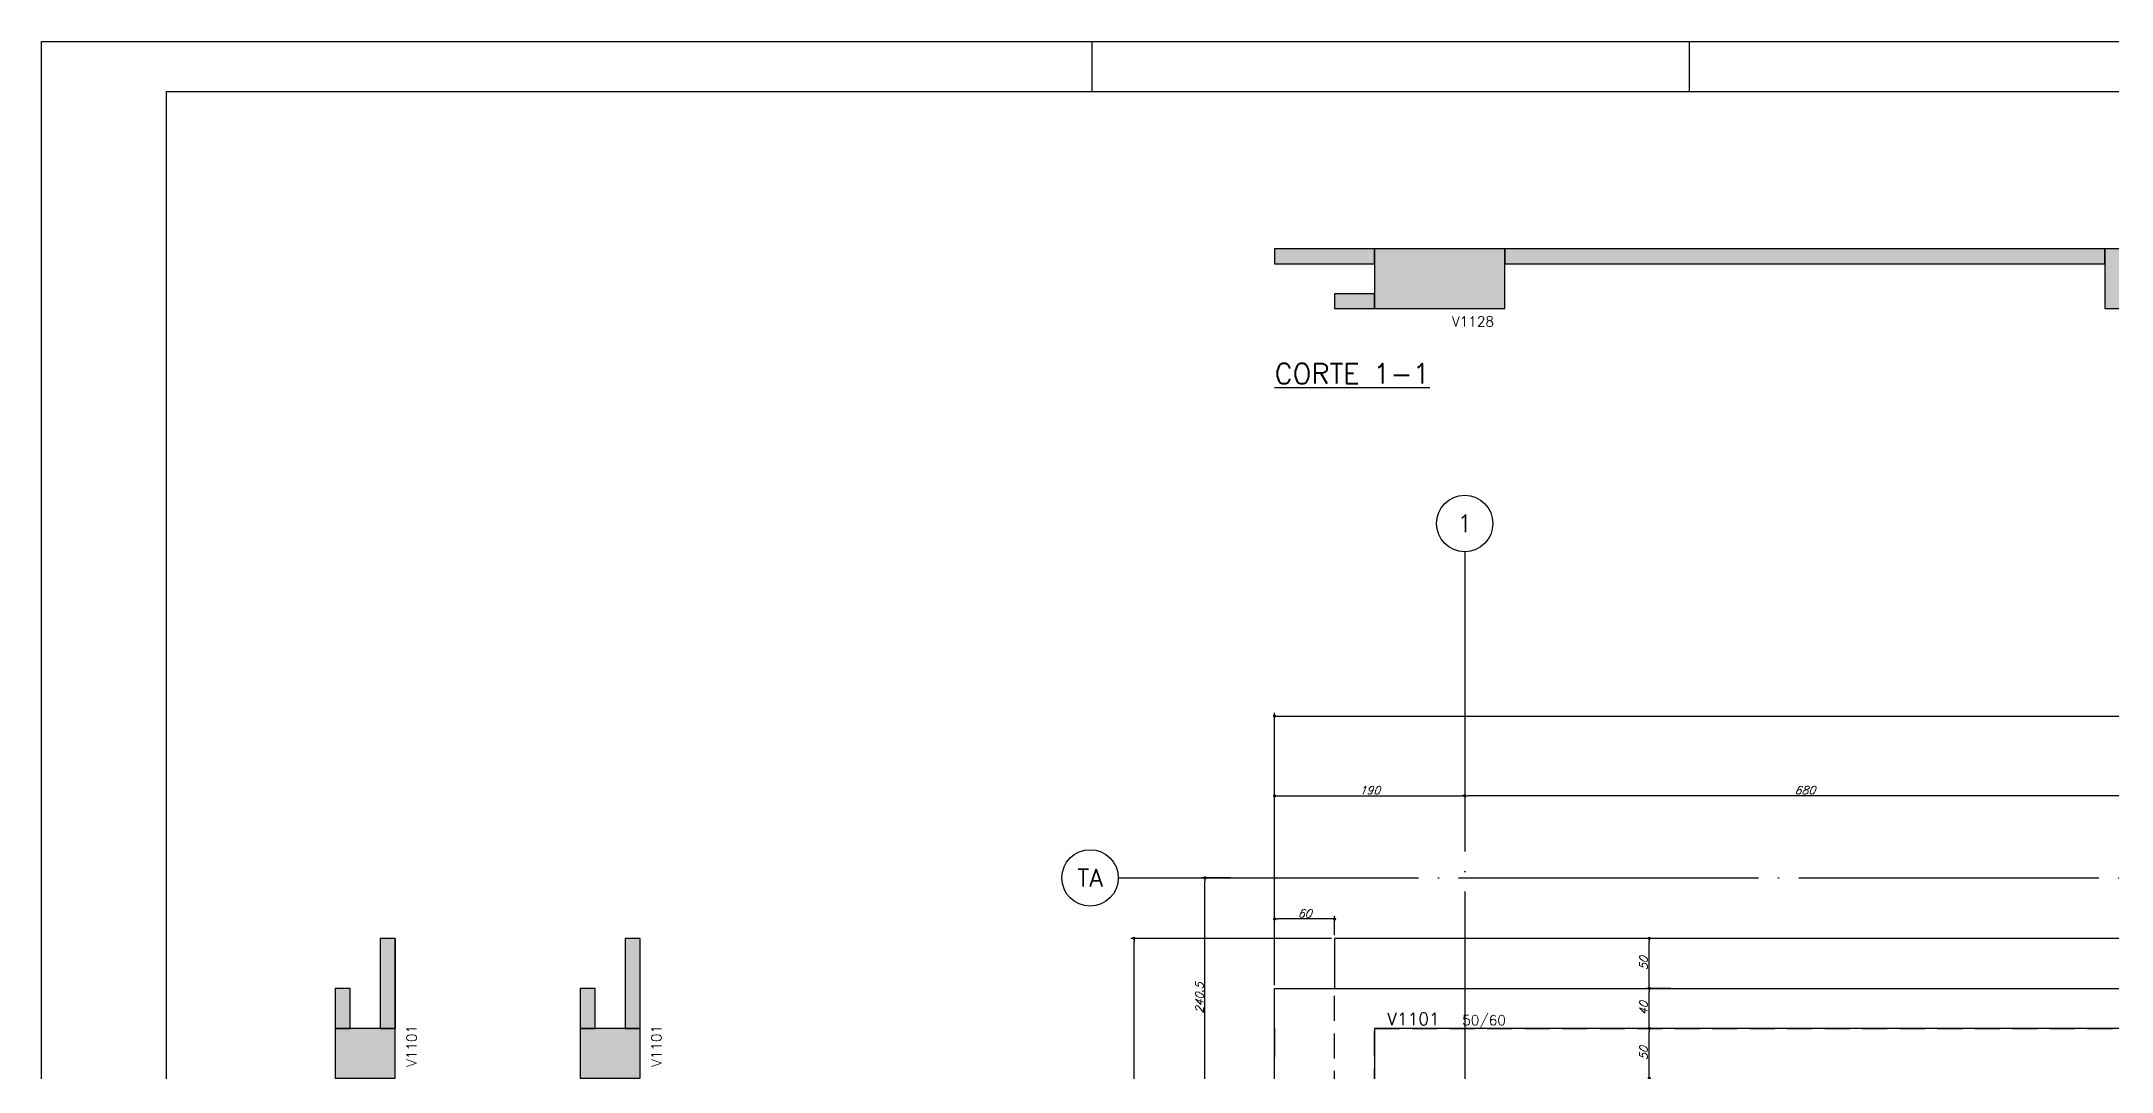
# Model space of a CAD drawing. Extents: x -4723 to 4922, y -2048 to 2452.
# Drawn here: x -4723 to -2653, y 1421 to 2452 of the extents above; entities that cross this region are included whole.
import ezdxf
from ezdxf.enums import TextEntityAlignment as Align

# ---------------------------------------------------------------- set-up
doc = ezdxf.new("R2010")
doc.units = 0
doc.header["$LTSCALE"] = 50
doc.header["$MEASUREMENT"] = 0
doc.linetypes.add('DASHED', pattern=[0.75, 0.5, -0.25])
doc.linetypes.add('EIXO', pattern=[6.8, 6, -0.4, 0, -0.4])
doc.layers.get('0').update_dxf_attribs({"linetype": 'CONTINUOUS'})
doc.layers.get('DEFPOINTS').update_dxf_attribs({"linetype": 'CONTINUOUS'})
for name, color, linetype in [('71', 6, 'CONTINUOUS'), ('F-CORTE', 4, 'CONTINUOUS'), ('F-COTAS', 106, 'CONTINUOUS'), ('F-EIXO', 12, 'EIXO'), ('F-LAJES', 3, 'CONTINUOUS'), ('F-MARGEM', 1, 'CONTINUOUS'), ('F-SOLIDO-CORTE', 71, 'CONTINUOUS'), ('F-TEXTO', 6, 'CONTINUOUS'), ('F-TEXTO-YELLOW', 2, 'CONTINUOUS'), ('F-VIGAS', 3, 'CONTINUOUS'), ('F-VIGAS-DIM', 2, 'CONTINUOUS'), ('F-VIGAS-NOME', 4, 'CONTINUOUS')]:
    doc.layers.add(name, color=color, linetype=linetype)
doc.styles.add('CP-TEXT-INCL', font='simplex.shx', dxfattribs={"oblique": 20})
doc.styles.add('MCP', font='simplex.shx')
doc.styles.add('ROMANS', font='simplex.shx')
doc.dimstyles.new('CP-COTAS-50', dxfattribs={"dimscale": 0.64, "dimtxt": 12.5, "dimasz": 5, "dimexe": 5, "dimexo": 5, "dimgap": 2.5, "dimtad": 1, "dimdec": 1, "dimdsep": 46, "dimtxsty": 'CP-TEXT-INCL', "dimblk1": 'DOT', "dimblk2": 'DOT', "dimsah": 1, "dimcen": 9, "dimclrd": 256, "dimclre": 256, "dimclrt": 256, "dimadec": 0, "dimazin": 0, "dimtfac": 1, "dimtdec": 1, "dimtmove": 2, "dimatfit": 3, "dimldrblk": 'DOT', "dimfxl": 0, "dimtolj": 1, "dimarcsym": 0})

# ---------------------------------------------------------------- blocks, each defined once
blk = doc.blocks.new('_DOT')
at = {"color": 0, "linetype": 'ByBlock'}
blk.add_line((-0.5, 0), (-1, 0), dxfattribs=at)
at = {"color": 0, "linetype": 'ByBlock', "const_width": 0.5}
blk.add_lwpolyline([(-0.25, 0, 1), (0.25, 0, 1)], format="xyb", close=True, dxfattribs=at)
blk = doc.blocks.new('*D16')
at = {"layer": 'DEFPOINTS', "color": 0, "linetype": 'Continuous', "transparency": 16777216}
for p in [(-3115.5, 1464.5), (-3115.5, 1464.5), (-3115.5, 1414.5)]:
    blk.add_point(p, dxfattribs=at)
at = {"layer": 'F-COTAS', "linetype": 'Continuous', "lineweight": -2, "transparency": 16777216}
blk.add_line((-3115.5, 1417.7), (-3115.5, 1461.3), dxfattribs=at)
at = {"layer": 'F-COTAS', "linetype": 'Continuous', "lineweight": -2, "transparency": 16777216, "xscale": 3.2, "yscale": 3.2, "zscale": 3.2}
for p, rotation in [((-3115.5, 1464.5), 90), ((-3115.5, 1414.5), 270)]:
    blk.add_blockref('_DOT', p, dxfattribs=dict(at, rotation=rotation))
at = {"layer": 'F-COTAS', "linetype": 'Continuous', "transparency": 16777216, "insert": (-3121.1, 1439.5), "char_height": 8, "attachment_point": 5, "rotation": 90, "style": 'CP-TEXT-INCL'}
blk.add_mtext('\\A1;50', dxfattribs=at)
blk = doc.blocks.new('*D17')
at = {"layer": 'DEFPOINTS', "color": 0, "linetype": 'Continuous', "transparency": 16777216}
for p in [(-3115.5, 1504.5), (-3115.5, 1504.5), (-3115.5, 1464.5)]:
    blk.add_point(p, dxfattribs=at)
at = {"layer": 'F-COTAS', "linetype": 'Continuous', "lineweight": -2, "transparency": 16777216}
blk.add_line((-3115.5, 1467.7), (-3115.5, 1501.3), dxfattribs=at)
at = {"layer": 'F-COTAS', "linetype": 'Continuous', "lineweight": -2, "transparency": 16777216, "xscale": 3.2, "yscale": 3.2, "zscale": 3.2}
for p, rotation in [((-3115.5, 1504.5), 90), ((-3115.5, 1464.5), 270)]:
    blk.add_blockref('_DOT', p, dxfattribs=dict(at, rotation=rotation))
at = {"layer": 'F-COTAS', "linetype": 'Continuous', "transparency": 16777216, "insert": (-3121.1, 1484.5), "char_height": 8, "attachment_point": 5, "rotation": 90, "style": 'CP-TEXT-INCL'}
blk.add_mtext('\\A1;40', dxfattribs=at)
blk = doc.blocks.new('*D140')
at = {"layer": 'DEFPOINTS', "color": 0, "linetype": 'Continuous', "transparency": 16777216}
for p in [(-3115.5, 1554.5), (-3090.8, 1554.5), (-3090.8, 1504.5)]:
    blk.add_point(p, dxfattribs=at)
at = {"layer": 'F-COTAS', "linetype": 'Continuous', "lineweight": -2, "transparency": 16777216}
for p, q in [((-3094, 1554.5), (-3118.7, 1554.5)), ((-3115.5, 1507.7), (-3115.5, 1551.3)), ((-3094, 1504.5), (-3118.7, 1504.5))]:
    blk.add_line(p, q, dxfattribs=at)
at = {"layer": 'F-COTAS', "linetype": 'Continuous', "lineweight": -2, "transparency": 16777216, "xscale": 3.2, "yscale": 3.2, "zscale": 3.2}
for p, rotation in [((-3115.5, 1554.5), 90), ((-3115.5, 1504.5), 270)]:
    blk.add_blockref('_DOT', p, dxfattribs=dict(at, rotation=rotation))
at = {"layer": 'F-COTAS', "linetype": 'Continuous', "transparency": 16777216, "insert": (-3121.1, 1529.5), "char_height": 8, "attachment_point": 5, "rotation": 90, "style": 'CP-TEXT-INCL'}
blk.add_mtext('\\A1;50', dxfattribs=at)
blk = doc.blocks.new('*U158')
at = {"layer": 'F-EIXO'}
blk.add_line((0, 0), (0, -2755), dxfattribs=at)
at = {"layer": 'F-EIXO', "color": 2, "linetype": 'Continuous'}
blk.add_circle((0, 28.2072), 28.2072, dxfattribs=at)
at = {"layer": 'F-TEXTO', "style": 'ROMANS'}
blk.add_attdef('EIXO', text='', height=17.5, rotation=360, dxfattribs=at).set_placement((0, 28.2072), align=Align.MIDDLE_CENTER)
blk = doc.blocks.new('*U170')
at = {"layer": 'F-EIXO'}
blk.add_line((0, 0), (7197, 0), dxfattribs=at)
at = {"layer": 'F-EIXO', "color": 2, "linetype": 'Continuous'}
blk.add_circle((-28.2072, 0), 28.2072, dxfattribs=at)
at = {"layer": 'F-TEXTO', "style": 'ROMANS'}
blk.add_attdef('EIXO', text='', height=17.5, dxfattribs=at).set_placement((-28.2072, 0), align=Align.MIDDLE_CENTER)
blk = doc.blocks.new('A0-4L_900')
at = {"layer": 'F-MARGEM', "color": 2}
for p, q in [((21, 90), (21, 89)), ((32.95, 89), (32.95, 90))]:
    blk.add_line(p, q, dxfattribs=at)
blk.add_lwpolyline([(0, 0), (0, 90), (192.9, 90), (192.9, 0)], close=True, dxfattribs=at)
at = {"layer": 'F-MARGEM', "color": 7}
blk.add_lwpolyline([(2.5, 89), (191.9, 89), (191.9, 1), (2.5, 1)], close=True, dxfattribs=at)
blk = doc.blocks.new('*D231')
at = {"layer": 'DEFPOINTS', "color": 0, "linetype": 'Continuous', "transparency": 16777216}
for p in [(3259.5, 1776.9), (-3490, 1504.5), (3259.5, 1504.5)]:
    blk.add_point(p, dxfattribs=at)
at = {"layer": 'F-COTAS', "linetype": 'Continuous', "lineweight": -2, "transparency": 16777216}
for p, q in [((-3490, 1507.7), (-3490, 1780.1)), ((3259.5, 1507.7), (3259.5, 1780.1)), ((-3486.8, 1776.9), (3256.3, 1776.9))]:
    blk.add_line(p, q, dxfattribs=at)
at = {"layer": 'F-COTAS', "linetype": 'Continuous', "lineweight": -2, "transparency": 16777216, "xscale": 3.2, "yscale": 3.2, "zscale": 3.2, "rotation": 180}
blk.add_blockref('_DOT', (-3490, 1776.9), dxfattribs=at)
at = {"layer": 'F-COTAS', "linetype": 'Continuous', "lineweight": -2, "transparency": 16777216, "xscale": 3.2, "yscale": 3.2, "zscale": 3.2}
blk.add_blockref('_DOT', (3259.5, 1776.9), dxfattribs=at)
at = {"layer": 'F-COTAS', "linetype": 'Continuous', "transparency": 16777216, "insert": (-115.2, 1782.5), "char_height": 8, "attachment_point": 5, "style": 'CP-TEXT-INCL'}
blk.add_mtext('\\A1;6749.5', dxfattribs=at)
blk = doc.blocks.new('*D252')
at = {"layer": 'DEFPOINTS', "color": 0, "linetype": 'Continuous', "transparency": 16777216}
for p in [(-3300, 1701.1), (-3300, 1697.1), (-2620, 1701.1)]:
    blk.add_point(p, dxfattribs=at)
at = {"layer": 'F-COTAS', "linetype": 'Continuous', "lineweight": -2, "transparency": 16777216}
for p, q in [((-3300, 1697.9), (-3300, 1693.9)), ((-2623.2, 1697.1), (-3296.8, 1697.1)), ((-2620, 1697.9), (-2620, 1693.9))]:
    blk.add_line(p, q, dxfattribs=at)
at = {"layer": 'F-COTAS', "linetype": 'Continuous', "lineweight": -2, "transparency": 16777216, "xscale": 3.2, "yscale": 3.2, "zscale": 3.2, "rotation": 180}
blk.add_blockref('_DOT', (-3300, 1697.1), dxfattribs=at)
at = {"layer": 'F-COTAS', "linetype": 'Continuous', "lineweight": -2, "transparency": 16777216, "xscale": 3.2, "yscale": 3.2, "zscale": 3.2}
blk.add_blockref('_DOT', (-2620, 1697.1), dxfattribs=at)
at = {"layer": 'F-COTAS', "linetype": 'Continuous', "transparency": 16777216, "insert": (-2960, 1702.7), "char_height": 8, "attachment_point": 5, "style": 'CP-TEXT-INCL'}
blk.add_mtext('\\A1;680', dxfattribs=at)
blk = doc.blocks.new('*D253')
at = {"layer": 'DEFPOINTS', "color": 0, "linetype": 'Continuous', "transparency": 16777216}
for p in [(-3630.5, 1554.5), (-3430, 1554.5), (-3490, -415.5)]:
    blk.add_point(p, dxfattribs=at)
at = {"layer": 'F-COTAS', "linetype": 'Continuous', "lineweight": -2, "transparency": 16777216}
for p, q in [((-3433.2, 1554.5), (-3633.7, 1554.5)), ((-3630.5, -412.3), (-3630.5, 1551.3)), ((-3493.2, -415.5), (-3633.7, -415.5))]:
    blk.add_line(p, q, dxfattribs=at)
at = {"layer": 'F-COTAS', "linetype": 'Continuous', "lineweight": -2, "transparency": 16777216, "xscale": 3.2, "yscale": 3.2, "zscale": 3.2}
for p, rotation in [((-3630.5, 1554.5), 90), ((-3630.5, -415.5), 270)]:
    blk.add_blockref('_DOT', p, dxfattribs=dict(at, rotation=rotation))
at = {"layer": 'F-COTAS', "linetype": 'Continuous', "transparency": 16777216, "insert": (-3636.1, 569.5), "char_height": 8, "attachment_point": 5, "rotation": 90, "style": 'CP-TEXT-INCL'}
blk.add_mtext('\\A1;1970', dxfattribs=at)
blk = doc.blocks.new('*D262')
at = {"layer": 'DEFPOINTS', "color": 0, "linetype": 'Continuous', "transparency": 16777216}
for p in [(-3559.6, 1615), (-3530.5, 1615), (-3555.6, 1374.5)]:
    blk.add_point(p, dxfattribs=at)
at = {"layer": 'F-COTAS', "linetype": 'Continuous', "lineweight": -2, "transparency": 16777216}
for p, q in [((-3533.7, 1615), (-3562.8, 1615)), ((-3559.6, 1377.7), (-3559.6, 1611.8)), ((-3558.8, 1374.5), (-3562.8, 1374.5))]:
    blk.add_line(p, q, dxfattribs=at)
at = {"layer": 'F-COTAS', "linetype": 'Continuous', "lineweight": -2, "transparency": 16777216, "xscale": 3.2, "yscale": 3.2, "zscale": 3.2}
for p, rotation in [((-3559.6, 1615), 90), ((-3559.6, 1374.5), 270)]:
    blk.add_blockref('_DOT', p, dxfattribs=dict(at, rotation=rotation))
at = {"layer": 'F-COTAS', "linetype": 'Continuous', "transparency": 16777216, "insert": (-3565.2, 1494.8), "char_height": 8, "attachment_point": 5, "rotation": 90, "style": 'CP-TEXT-INCL'}
blk.add_mtext('\\A1;240.5', dxfattribs=at)
blk = doc.blocks.new('*D269')
at = {"layer": 'DEFPOINTS', "color": 0, "linetype": 'Continuous', "transparency": 16777216}
for p in [(-3300, 1697.1), (-3300, 1697.1), (-3490, 1504.5)]:
    blk.add_point(p, dxfattribs=at)
at = {"layer": 'F-COTAS', "linetype": 'Continuous', "lineweight": -2, "transparency": 16777216}
for p, q in [((-3490, 1507.7), (-3490, 1700.3)), ((-3486.8, 1697.1), (-3303.2, 1697.1))]:
    blk.add_line(p, q, dxfattribs=at)
at = {"layer": 'F-COTAS', "linetype": 'Continuous', "lineweight": -2, "transparency": 16777216, "xscale": 3.2, "yscale": 3.2, "zscale": 3.2, "rotation": 180}
blk.add_blockref('_DOT', (-3490, 1697.1), dxfattribs=at)
at = {"layer": 'F-COTAS', "linetype": 'Continuous', "lineweight": -2, "transparency": 16777216, "xscale": 3.2, "yscale": 3.2, "zscale": 3.2}
blk.add_blockref('_DOT', (-3300, 1697.1), dxfattribs=at)
at = {"layer": 'F-COTAS', "linetype": 'Continuous', "transparency": 16777216, "insert": (-3395, 1702.7), "char_height": 8, "attachment_point": 5, "style": 'CP-TEXT-INCL'}
blk.add_mtext('\\A1;190', dxfattribs=at)
blk = doc.blocks.new('*D297')
at = {"layer": 'DEFPOINTS', "color": 0, "linetype": 'Continuous', "transparency": 16777216}
for p in [(-3490, 1573.9), (-3430, 1554.5), (-3490, 1504.5)]:
    blk.add_point(p, dxfattribs=at)
at = {"layer": 'F-COTAS', "linetype": 'Continuous', "lineweight": -2, "transparency": 16777216}
for p, q in [((-3490, 1507.7), (-3490, 1577.1)), ((-3433.2, 1573.9), (-3486.8, 1573.9)), ((-3430, 1557.7), (-3430, 1577.1))]:
    blk.add_line(p, q, dxfattribs=at)
at = {"layer": 'F-COTAS', "linetype": 'Continuous', "lineweight": -2, "transparency": 16777216, "xscale": 3.2, "yscale": 3.2, "zscale": 3.2, "rotation": 180}
blk.add_blockref('_DOT', (-3490, 1573.9), dxfattribs=at)
at = {"layer": 'F-COTAS', "linetype": 'Continuous', "lineweight": -2, "transparency": 16777216, "xscale": 3.2, "yscale": 3.2, "zscale": 3.2}
blk.add_blockref('_DOT', (-3430, 1573.9), dxfattribs=at)
at = {"layer": 'F-COTAS', "linetype": 'Continuous', "transparency": 16777216, "insert": (-3460, 1579.5), "char_height": 8, "attachment_point": 5, "style": 'CP-TEXT-INCL'}
blk.add_mtext('\\A1;60', dxfattribs=at)

msp = doc.modelspace()

# ---------------------------------------------------------------- hatches: boundary and pattern name
at = {"layer": 'F-SOLIDO-CORTE', "linetype": 'Continuous'}
for points in [[(-3413.33, 2244.454), (-3490, 2244.454), (-3490, 2243.895), (-3490, 2240.714), (-3490, 2229.454), (-3413.33, 2229.454), (-3408.793, 2229.454), (-3390, 2229.454), (-3390, 2230.612), (-3390, 2234.51), (-3390, 2244.454), (-3393.722, 2244.454)], [(-3377.007, 2244.454), (-3390, 2244.454), (-3390, 2239.82), (-3390, 2224.228), (-3390, 2184.454), (-3386.139, 2184.454), (-3373.146, 2184.454), (-3340, 2184.454), (-3339.76, 2184.454), (-3338.958, 2184.454), (-3336.955, 2184.454), (-3336.258, 2184.454), (-3334.038, 2184.454), (-3328.284, 2184.454), (-3327.228, 2184.454), (-3323.997, 2184.454), (-3315.307, 2184.454), (-3314.056, 2184.454), (-3310.329, 2184.454), (-3300, 2184.454), (-3298.754, 2184.454), (-3295.072, 2184.454), (-3284.693, 2184.454), (-3283.65, 2184.454), (-3280.525, 2184.454), (-3271.716, 2184.454), (-3271.032, 2184.454), (-3268.916, 2184.454), (-3263.045, 2184.454), (-3262.81, 2184.454), (-3262.05, 2184.454), (-3260, 2184.454), (-3260, 2189.087), (-3260, 2204.679), (-3260, 2244.454), (-3262.05, 2244.454), (-3262.286, 2244.454), (-3263.045, 2244.454), (-3268.916, 2244.454), (-3269.603, 2244.454), (-3271.716, 2244.454), (-3280.525, 2244.454), (-3281.572, 2244.454), (-3284.693, 2244.454), (-3295.072, 2244.454), (-3296.32, 2244.454), (-3300, 2244.454), (-3310.329, 2244.454), (-3311.579, 2244.454), (-3315.307, 2244.454), (-3323.997, 2244.454), (-3325.05, 2244.454), (-3328.284, 2244.454), (-3334.038, 2244.454), (-3334.731, 2244.454), (-3336.955, 2244.454), (-3338.958, 2244.454), (-3339.197, 2244.454), (-3340, 2244.454), (-3373.146, 2244.454)], [(-3049.358, 2244.454), (-3098.414, 2244.454), (-3260, 2244.454), (-3260, 2243.227), (-3260, 2239.188), (-3260, 2229.454), (-3210.944, 2229.454), (-3049.358, 2229.454), (-3030.169, 2229.454), (-2660, 2229.454), (-2660, 2230.68), (-2660, 2234.72), (-2660, 2244.454), (-3030.169, 2244.454)], [(-2587.832, 2244.454), (-2596.662, 2244.454), (-2607.08, 2244.454), (-2617.321, 2244.454), (-2625.65, 2244.454), (-2630.744, 2244.454), (-2631.914, 2244.454), (-2638.455, 2244.454), (-2660, 2244.454), (-2660, 2239.548), (-2660, 2223.389), (-2660, 2184.454), (-2653.459, 2184.454), (-2631.914, 2184.454), (-2630.744, 2184.454), (-2625.65, 2184.454), (-2617.321, 2184.454), (-2607.08, 2184.454), (-2596.662, 2184.454), (-2587.832, 2184.454), (-2582.008, 2184.454), (-2580, 2184.454), (-2580, 2189.359), (-2580, 2205.518), (-2580, 2244.454), (-2582.008, 2244.454)], [(-3390, 2184.454), (-3390, 2185.048), (-3390, 2188.129), (-3390, 2199.454), (-3391.54, 2199.454), (-3399.587, 2199.454), (-3430, 2199.454), (-3430, 2198.876), (-3430, 2195.324), (-3430, 2184.454), (-3399.587, 2184.454), (-3398.037, 2184.454)], [(-4369.206, 1554.5), (-4373.198, 1554.5), (-4384.01, 1554.5), (-4384.01, 1488.987), (-4384.01, 1487.811), (-4384.01, 1464.5), (-4383.814, 1464.5), (-4379.929, 1464.5), (-4369.01, 1464.5), (-4369.01, 1465.677), (-4369.01, 1488.987), (-4369.01, 1554.5)], [(-4125.089, 1554.5), (-4134.294, 1554.5), (-4139.273, 1554.5), (-4139.273, 1524.326), (-4139.273, 1519.43), (-4139.273, 1464.5), (-4138.457, 1464.5), (-4129.302, 1464.5), (-4124.273, 1464.5), (-4124.273, 1469.396), (-4124.273, 1524.326), (-4124.273, 1554.5)], [(-4429.01, 1468.093), (-4429.01, 1467.329), (-4429.01, 1464.5), (-4427.654, 1464.5), (-4422.628, 1464.5), (-4414.01, 1464.5), (-4414.01, 1465.023), (-4414.01, 1468.093), (-4414.01, 1475.092), (-4414.01, 1504.5), (-4414.206, 1504.5), (-4418.251, 1504.5), (-4429.01, 1504.5), (-4429.01, 1475.092)], [(-4184.273, 1487.732), (-4184.273, 1483.244), (-4184.273, 1475.091), (-4184.273, 1470.824), (-4184.273, 1464.5), (-4179.933, 1464.5), (-4173.501, 1464.5), (-4169.273, 1464.5), (-4169.273, 1466.676), (-4169.273, 1475.091), (-4169.273, 1483.244), (-4169.273, 1487.732), (-4169.273, 1490.956), (-4169.273, 1504.5), (-4170.089, 1504.5), (-4179.318, 1504.5), (-4184.273, 1504.5), (-4184.273, 1490.956)], [(-4422.984, 1414.5), (-4403.952, 1414.5), (-4369.01, 1414.5), (-4369.01, 1443.618), (-4369.01, 1448.64), (-4369.01, 1464.5), (-4375.036, 1464.5), (-4394.068, 1464.5), (-4429.01, 1464.5), (-4429.01, 1459.478), (-4429.01, 1443.618), (-4429.01, 1414.5)], [(-4166.28, 1414.5), (-4140.807, 1414.5), (-4124.273, 1414.5), (-4124.273, 1428.278), (-4124.273, 1443.272), (-4124.273, 1464.5), (-4142.267, 1464.5), (-4167.74, 1464.5), (-4184.273, 1464.5), (-4184.273, 1449.506), (-4184.273, 1428.278), (-4184.273, 1414.5)]]:
    msp.add_hatch(color=256, dxfattribs=at).paths.add_polyline_path(points, flags=16)

# ---------------------------------------------------------------- linework, layer by layer
at = {"layer": '71', "color": 2}
msp.add_line((615, 1554.5), (-3430, 1554.5), dxfattribs=at)
at = {"layer": '71', "color": 1, "linetype": 'DASHED'}
for p, q in [((-3430, -365.5), (-3430, 1504.5)), ((-3390, -325.5), (-3390, 1464.5)), ((-3390, 1464.5), (615, 1464.5))]:
    msp.add_line(p, q, dxfattribs=at)
at = {"layer": '71', "color": 2}
msp.add_lwpolyline([(-3430, 1554.5), (-3430, 1504.5)], dxfattribs=at)
at = {"layer": 'F-CORTE', "linetype": 'Continuous'}
for points in [[(-3413.33, 2244.454), (-3490, 2244.454), (-3490, 2243.895), (-3490, 2240.714), (-3490, 2229.454), (-3413.33, 2229.454), (-3408.793, 2229.454), (-3390, 2229.454), (-3390, 2224.228), (-3390, 2199.454)], [(-2587.832, 2244.454), (-2660, 2244.454), (-3049.358, 2244.454), (-3260, 2244.454), (-3377.007, 2244.454), (-3390, 2244.454), (-3413.33, 2244.454)], [(-3390, 2184.454), (-3390, 2184.454), (-3386.139, 2184.454), (-3373.146, 2184.454), (-3340, 2184.454), (-3339.76, 2184.454), (-3338.958, 2184.454), (-3336.955, 2184.454), (-3336.258, 2184.454), (-3334.038, 2184.454), (-3328.284, 2184.454), (-3327.228, 2184.454), (-3323.997, 2184.454), (-3315.307, 2184.454), (-3314.056, 2184.454), (-3310.329, 2184.454), (-3300, 2184.454), (-3298.754, 2184.454), (-3295.072, 2184.454), (-3284.693, 2184.454), (-3283.65, 2184.454), (-3280.525, 2184.454), (-3271.716, 2184.454), (-3271.032, 2184.454), (-3268.916, 2184.454), (-3263.045, 2184.454), (-3262.81, 2184.454), (-3262.05, 2184.454), (-3260, 2184.454), (-3260, 2189.087), (-3260, 2204.679), (-3260, 2229.454), (-3210.944, 2229.454), (-3049.358, 2229.454), (-3030.169, 2229.454), (-2660, 2229.454), (-2660, 2223.389), (-2660, 2184.454), (-2653.459, 2184.454), (-2631.914, 2184.454)], [(-3390, 2199.454), (-3391.54, 2199.454), (-3399.587, 2199.454), (-3430, 2199.454), (-3430, 2198.876), (-3430, 2195.324), (-3430, 2184.454), (-3390, 2184.454)], [(-3390, 2184.454), (-3390, 2184.454)], [(-4369.01, 1465.677), (-4369.01, 1464.5), (-4369.206, 1554.5), (-4369.01, 1465.677), (-4369.01, 1488.987), (-4369.01, 1554.5), (-4369.206, 1554.5), (-4384.01, 1554.5), (-4384.01, 1488.987), (-4384.01, 1487.811), (-4384.01, 1464.5), (-4394.068, 1464.5), (-4414.01, 1464.5), (-4414.01, 1465.023), (-4414.01, 1468.093), (-4414.01, 1475.092), (-4414.01, 1504.5), (-4414.206, 1504.5), (-4418.251, 1504.5), (-4429.01, 1504.5), (-4429.01, 1468.093), (-4429.01, 1464.5), (-4429.01, 1459.478), (-4429.01, 1443.618), (-4429.01, 1414.5)], [(-4125.089, 1554.5), (-4139.273, 1554.5), (-4139.273, 1524.326), (-4139.273, 1519.43), (-4139.273, 1464.5), (-4142.267, 1464.5), (-4167.74, 1464.5), (-4169.273, 1464.5), (-4169.273, 1466.676), (-4169.273, 1475.091), (-4169.273, 1483.244), (-4169.273, 1487.732), (-4169.273, 1490.956), (-4169.273, 1504.5), (-4170.089, 1504.5), (-4179.318, 1504.5), (-4184.273, 1504.5), (-4184.273, 1487.732), (-4184.273, 1464.5), (-4184.273, 1449.506), (-4184.273, 1428.278), (-4184.273, 1414.5)], [(-4124.273, 1414.5), (-4124.273, 1428.278), (-4124.273, 1443.272), (-4124.273, 1464.5), (-4124.273, 1469.396), (-4124.273, 1524.326), (-4124.273, 1554.5), (-4125.089, 1554.5)], [(-4369.01, 1414.5), (-4369.01, 1443.618), (-4369.01, 1448.64), (-4369.01, 1464.5)]]:
    msp.add_lwpolyline(points, dxfattribs=at)
at = {"layer": 'F-LAJES', "linetype": 'Continuous'}
for p, q in [((-3490, -415.5), (-3490, 1504.5)), ((-3490, 1504.5), (615, 1504.5)), ((-3490, 1464.5), (-3490, 1436.29))]:
    msp.add_line(p, q, dxfattribs=at)
at = {"layer": 'F-SOLIDO-CORTE', "linetype": 'Continuous'}
for points in [[(-3413.33, 2244.454), (-3490, 2244.454), (-3490, 2243.895), (-3490, 2240.714), (-3490, 2229.454), (-3413.33, 2229.454), (-3408.793, 2229.454), (-3390, 2229.454), (-3390, 2230.612), (-3390, 2234.51), (-3390, 2244.454), (-3393.722, 2244.454), (-3413.33, 2244.454)], [(-3377.007, 2244.454), (-3390, 2244.454), (-3390, 2239.82), (-3390, 2224.228), (-3390, 2184.454), (-3386.139, 2184.454), (-3373.146, 2184.454), (-3340, 2184.454), (-3339.76, 2184.454), (-3338.958, 2184.454), (-3336.955, 2184.454), (-3336.258, 2184.454), (-3334.038, 2184.454), (-3328.284, 2184.454), (-3327.228, 2184.454), (-3323.997, 2184.454), (-3315.307, 2184.454), (-3314.056, 2184.454), (-3310.329, 2184.454), (-3300, 2184.454), (-3298.754, 2184.454), (-3295.072, 2184.454), (-3284.693, 2184.454), (-3283.65, 2184.454), (-3280.525, 2184.454), (-3271.716, 2184.454), (-3271.032, 2184.454), (-3268.915, 2184.454), (-3263.045, 2184.454), (-3262.81, 2184.454), (-3262.05, 2184.454), (-3260, 2184.454), (-3260, 2189.087), (-3260, 2204.679), (-3260, 2244.454), (-3262.05, 2244.454), (-3262.286, 2244.454), (-3263.045, 2244.454), (-3268.915, 2244.454), (-3269.603, 2244.454), (-3271.716, 2244.454), (-3280.525, 2244.454), (-3281.572, 2244.454), (-3284.693, 2244.454), (-3295.072, 2244.454), (-3296.319, 2244.454), (-3300, 2244.454), (-3310.329, 2244.454), (-3311.579, 2244.454), (-3315.307, 2244.454), (-3323.997, 2244.454), (-3325.05, 2244.454), (-3328.284, 2244.454), (-3334.038, 2244.454), (-3334.731, 2244.454), (-3336.955, 2244.454), (-3338.958, 2244.454), (-3339.197, 2244.454), (-3340, 2244.454), (-3373.146, 2244.454), (-3377.007, 2244.454)], [(-3049.358, 2244.454), (-3098.414, 2244.454), (-3260, 2244.454), (-3260, 2243.227), (-3260, 2239.188), (-3260, 2229.454), (-3210.944, 2229.454), (-3049.358, 2229.454), (-3030.168, 2229.454), (-2660, 2229.454), (-2660, 2230.68), (-2660, 2234.72), (-2660, 2244.454), (-3030.168, 2244.454), (-3049.358, 2244.454)], [(-2638.455, 2244.454), (-2660, 2244.454), (-2660, 2239.548), (-2660, 2223.389), (-2660, 2184.454), (-2653.459, 2184.454), (-2631.914, 2184.454)], [(-3390, 2184.454), (-3390, 2185.048), (-3390, 2188.129), (-3390, 2199.454), (-3391.54, 2199.454), (-3399.587, 2199.454), (-3430, 2199.454), (-3430, 2198.876), (-3430, 2195.324), (-3430, 2184.454), (-3399.587, 2184.454), (-3398.037, 2184.454), (-3390, 2184.454)], [(-4369.206, 1554.5), (-4373.198, 1554.5), (-4384.01, 1554.5), (-4384.01, 1488.988), (-4384.01, 1487.811), (-4384.01, 1464.5), (-4383.814, 1464.5), (-4379.929, 1464.5), (-4369.01, 1464.5), (-4369.01, 1465.677), (-4369.01, 1488.988), (-4369.01, 1554.5), (-4369.206, 1554.5)], [(-4125.089, 1554.5), (-4134.294, 1554.5), (-4139.273, 1554.5), (-4139.273, 1524.326), (-4139.273, 1519.43), (-4139.273, 1464.5), (-4138.457, 1464.5), (-4129.302, 1464.5), (-4124.273, 1464.5), (-4124.273, 1469.396), (-4124.273, 1524.326), (-4124.273, 1554.5), (-4125.089, 1554.5)], [(-4429.01, 1468.093), (-4429.01, 1467.329), (-4429.01, 1464.5), (-4427.654, 1464.5), (-4422.628, 1464.5), (-4414.01, 1464.5), (-4414.01, 1465.023), (-4414.01, 1468.093), (-4414.01, 1475.093), (-4414.01, 1504.5), (-4414.206, 1504.5), (-4418.251, 1504.5), (-4429.01, 1504.5), (-4429.01, 1475.093), (-4429.01, 1468.093)], [(-4184.273, 1487.732), (-4184.273, 1483.244), (-4184.273, 1475.091), (-4184.273, 1470.824), (-4184.273, 1464.5), (-4179.933, 1464.5), (-4173.501, 1464.5), (-4169.273, 1464.5), (-4169.273, 1466.676), (-4169.273, 1475.091), (-4169.273, 1483.244), (-4169.273, 1487.732), (-4169.273, 1490.955), (-4169.273, 1504.5), (-4170.089, 1504.5), (-4179.318, 1504.5), (-4184.273, 1504.5), (-4184.273, 1490.955), (-4184.273, 1487.732)], [(-4422.984, 1414.5), (-4403.952, 1414.5), (-4369.01, 1414.5), (-4369.01, 1443.618), (-4369.01, 1448.64), (-4369.01, 1464.5), (-4375.036, 1464.5), (-4394.068, 1464.5), (-4429.01, 1464.5), (-4429.01, 1459.478), (-4429.01, 1443.618), (-4429.01, 1414.5), (-4422.984, 1414.5)], [(-4166.28, 1414.5), (-4140.807, 1414.5), (-4124.273, 1414.5), (-4124.273, 1428.278), (-4124.273, 1443.272), (-4124.273, 1464.5), (-4142.267, 1464.5), (-4167.74, 1464.5), (-4184.273, 1464.5), (-4184.273, 1449.506), (-4184.273, 1428.278), (-4184.273, 1414.5), (-4166.28, 1414.5)]]:
    msp.add_lwpolyline(points, dxfattribs=at)
at = {"layer": 'F-VIGAS'}
for points in [[(-2620, 1464.5), (-3390, 1464.5)], [(-3390, 1464.5), (-3390, 1364.5)]]:
    msp.add_lwpolyline(points, dxfattribs=at)

# ---------------------------------------------------------------- block references
at = {"layer": 'F-EIXO', "linetype": 'Continuous'}
for name, p, values in [('*U158', (-3300, 1941.357), {'EIXO': '1'}), ('*U170', (-3646.32, 1615), {'EIXO': 'TA'})]:
    msp.add_blockref(name, p, dxfattribs=at).add_auto_attribs(values)
at = {"layer": 'F-MARGEM', "linetype": 'Continuous', "xscale": 50, "yscale": 50, "zscale": 50}
msp.add_blockref('A0-4L_900', (-4722.805, -2048.155), dxfattribs=at)

# ---------------------------------------------------------------- texts
at = {"layer": 'F-CORTE', "color": 6, "linetype": 'Continuous', "style": 'MCP'}
msp.add_text('%%UCORTE 1-1', height=20, dxfattribs=at).set_placement((-3490, 2109.454))
at = {"layer": 'F-TEXTO-YELLOW', "linetype": 'Continuous', "style": 'MCP'}
msp.add_text('V1128', height=10, dxfattribs=at).set_placement((-3312.708, 2166.632))
for p in [(-4347.754, 1425.892), (-4103.017, 1425.892)]:
    msp.add_text('V1101', height=10, rotation=90, dxfattribs=at).set_placement(p)
at = {"layer": 'F-VIGAS-DIM', "linetype": 'Continuous', "style": 'MCP'}
msp.add_text('50/60', height=10, dxfattribs=at).set_placement((-3302.5, 1467.625))
at = {"layer": 'F-VIGAS-NOME', "linetype": 'Continuous', "style": 'MCP'}
msp.add_text('V1101', height=12.5, dxfattribs=at).set_placement((-3377.5, 1467.625))

# ---------------------------------------------------------------- dimensions: what is measured, and where the dimension line sits
at = {"layer": 'F-COTAS', "linetype": 'Continuous'}
for base, p1, p2, picture, middle in [((3259.5, 1776.883), (-3490, 1504.5), (3259.5, 1504.5), '*D231', (-115.25, 1782.483)), ((-3300, 1697.104), (-3490, 1504.5), (-3300, 1697.104), '*D269', (-3395, 1702.704)), ((-3300, 1697.104), (-2620, 1701.104), (-3300, 1701.104), '*D252', (-2960, 1702.704)), ((-3490, 1573.887), (-3430, 1554.5), (-3490, 1504.5), '*D297', (-3460, 1579.487))]:
    dim = msp.add_linear_dim(base=base, p1=p1, p2=p2, dimstyle='CP-COTAS-50', dxfattribs=at)
    dim.commit()
    dim.dimension.update_dxf_attribs({"geometry": picture, "text_midpoint": middle})
for base, p1, p2, angle, picture, middle in [((-3559.573, 1615), (-3555.573, 1374.5), (-3530.452, 1615), 90, '*D262', (-3565.173, 1494.75)), ((-3630.501, 1554.5), (-3490, -415.5), (-3430, 1554.5), 90, '*D253', (-3636.101, 569.5)), ((-3115.484, 1554.5), (-3090.837, 1504.5), (-3090.837, 1554.5), 90, '*D140', (-3121.084, 1529.5)), ((-3115.484, 1504.5), (-3115.484, 1464.5), (-3115.484, 1504.5), 270, '*D17', (-3121.084, 1484.5)), ((-3115.484, 1464.5), (-3115.484, 1414.5), (-3115.484, 1464.5), 270, '*D16', (-3121.084, 1439.5))]:
    dim = msp.add_linear_dim(base=base, p1=p1, p2=p2, angle=angle, dimstyle='CP-COTAS-50', dxfattribs=at)
    dim.commit()
    dim.dimension.update_dxf_attribs({"geometry": picture, "text_midpoint": middle})

doc.saveas('drawing.dxf')
